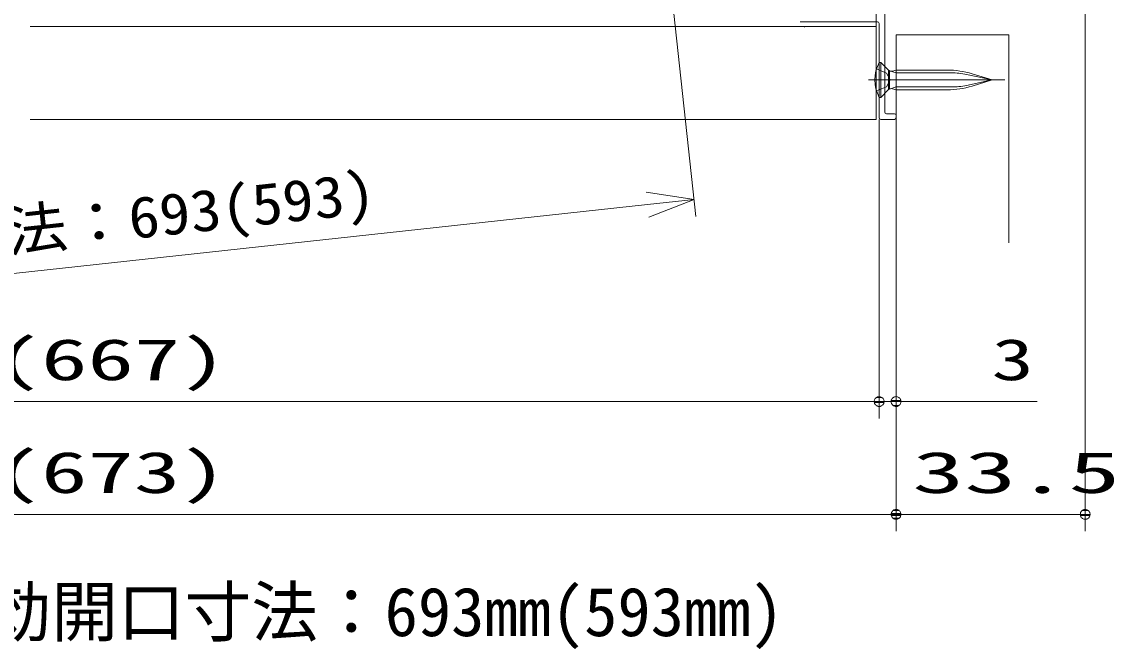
# Model space of a CAD drawing. Units: millimetres on the paper, scale 1:3. Extents: x -305 to 305, y -152 to 152.
# Drawn here: x -170.7 to -106.2, y 9.5 to 46.6 of the extents above; entities that cross this region are included whole.
import ezdxf
from ezdxf.enums import TextEntityAlignment as Align

# ---------------------------------------------------------------- set-up
doc = ezdxf.new("R2010")
doc.units = ezdxf.units.MM
doc.linetypes.add('LONG_CHAIN', pattern=[21, 18, -1, 1, -1])
doc.linetypes.add('LONG_DASHED2', pattern=[13, 12, -1])
doc.layers.add('0-2_0', color=7, linetype='Continuous', lineweight=9)
doc.layers.add('0-3_HV', color=7, linetype='Continuous', lineweight=9)
doc.styles.add('ＭＳ ゴシック', font='')
doc.styles.get('ＭＳ ゴシック').set_extended_font_data('MS Gothic')

# ---------------------------------------------------------------- blocks, each defined once
blk = doc.blocks.new('_OPEN30')
at = {"layer": '0-2_0'}
blk.add_line((0, 0), (-1, 0), dxfattribs=at)
blk.add_lwpolyline([(-1, 0.2679), (0, 0), (-1, -0.2679)], dxfattribs=at)
blk = doc.blocks.new('_DOTSMALL')
at = {"layer": '0-2_0'}
for p, q in [((0.0746, 0.1), (-0.0746, 0.1)), ((0.1223, -0.0248), (-0.1223, -0.0248))]:
    blk.add_line(p, q, dxfattribs=at)
for points in [[(0.125, 0), (0.124, 0.0157), (0.1211, 0.0311), (0.1162, 0.046), (0.1095, 0.0602), (0.1011, 0.0735), (0.0911, 0.0856), (0.0797, 0.0963), (0.067, 0.1055), (0.0532, 0.1131), (0.0386, 0.1189), (0.0234, 0.1228), (0.0078, 0.1248), (-0.0078, 0.1248), (-0.0234, 0.1228), (-0.0386, 0.1189), (-0.0532, 0.1131), (-0.067, 0.1055), (-0.0797, 0.0963), (-0.0911, 0.0856), (-0.1011, 0.0735), (-0.1095, 0.0602), (-0.1162, 0.046), (-0.1211, 0.0311), (-0.124, 0.0157), (-0.125, 0), (0, 0)], [(-0.125, 0), (-0.124, -0.0157), (-0.1211, -0.0311), (-0.1162, -0.046), (-0.1095, -0.0602), (-0.1011, -0.0735), (-0.0911, -0.0856), (-0.0797, -0.0963), (-0.067, -0.1055), (-0.0532, -0.1131), (-0.0386, -0.1189), (-0.0234, -0.1228), (-0.0078, -0.1248), (0.0078, -0.1248), (0.0234, -0.1228), (0.0386, -0.1189), (0.0532, -0.1131), (0.067, -0.1055), (0.0797, -0.0963), (0.0911, -0.0856), (0.1011, -0.0735), (0.1095, -0.0602), (0.1162, -0.046), (0.1211, -0.0311), (0.124, -0.0157), (0.125, 0), (0, 0)]]:
    blk.add_lwpolyline(points, close=True, dxfattribs=at)

msp = doc.modelspace()

# ---------------------------------------------------------------- linework, layer by layer
at = {"layer": '0-3_HV'}
for p, q in [((-120.248, 40.802), (-120.248, 62.468)), ((-107.913, 60.467), (-107.913, 16.467)), ((-133.241, 56.625), (-130.9, 35.074)), ((-119.748, 50.368), (-119.748, 41.235)), ((-120.181, 46.568), (-124.748, 46.568)), ((-120.081, 40.902), (-120.081, 46.468)), ((-120.248, 46.301), (-170.192, 46.301)), ((-124.481, 46.317), (-124.481, 46.261)), ((-112.413, 45.8), (-112.413, 33.518)), ((-119.985, 44.168), (-120.069, 44.168)), ((-120.069, 44.168), (-120.069, 42.101)), ((-119.545, 43.728), (-119.985, 44.168)), ((-119.985, 42.101), (-119.985, 44.168)), ((-119.535, 43.718), (-119.535, 42.551)), ((-119.469, 43.675), (-119.069, 43.551)), ((-119.469, 43.675), (-119.469, 42.595)), ((-119.069, 43.718), (-119.288, 43.659)), ((-119.069, 43.718), (-116.057, 43.718)), ((-119.069, 43.718), (-119.069, 42.551)), ((-115.818, 43.551), (-119.069, 43.551)), ((-113.402, 43.135), (-114.917, 43.457)), ((-113.402, 43.135), (-114.595, 43.5)), ((-119.069, 42.718), (-119.469, 42.595)), ((-119.288, 42.61), (-119.069, 42.551)), ((-115.818, 42.718), (-119.069, 42.718)), ((-113.402, 43.135), (-114.917, 42.813)), ((-113.402, 43.135), (-114.595, 42.77)), ((-119.985, 42.101), (-120.069, 42.101)), ((-119.545, 42.541), (-119.985, 42.101)), ((-119.069, 42.551), (-116.057, 42.551)), ((-120.248, 40.802), (-170.192, 40.802)), ((-120.079, 40.8), (-120.079, 23.133)), ((-119.181, 40.802), (-119.981, 40.802)), ((-119.648, 41.135), (-119.181, 41.135)), ((-119.081, 41.035), (-119.081, 40.902)), ((-133.762, 35.769), (-211.318, 27.344)), ((-119.079, 33.518), (-119.079, 16.467)), ((-119.079, 33.518), (-119.079, 23.133)), ((-120.079, 24.133), (-221.303, 24.133)), ((-119.079, 24.133), (-120.079, 24.133)), ((-119.079, 24.133), (-110.746, 24.133)), ((-119.079, 17.467), (-222.303, 17.467)), ((-107.913, 17.467), (-119.079, 17.467))]:
    msp.add_line(p, q, dxfattribs=at)
at = {"layer": '0-3_HV', "linetype": 'LONG_DASHED2'}
for p, q in [((-119.639, 43.534), (-120.234, 43.785)), ((-119.639, 43.534), (-119.427, 43.135)), ((-119.639, 42.736), (-120.234, 42.485)), ((-119.639, 42.736), (-119.427, 43.135))]:
    msp.add_line(p, q, dxfattribs=at)
at = {"layer": '0-3_HV', "linetype": 'LONG_CHAIN'}
msp.add_line((-120.706, 43.133), (-112.666, 43.133), dxfattribs=at)
at = {"layer": '0-3_HV'}
msp.add_lwpolyline([(-112.413, 45.8), (-119.079, 45.8), (-119.079, 33.518)], dxfattribs=at)
for centre, radius, start, end in [((-120.181, 46.468), 0.1, 0, 90), ((-118.2, 43.135), 2.135, 151.05941, 208.94059), ((-119.357, 43.917), 0.267, 225, 285), ((-116.057, 38.718), 5, 73, 90), ((-115.818, 39.218), 4.333, 78, 90), ((-119.357, 42.353), 0.267, 75, 135), ((-116.057, 47.551), 5, 270, 287), ((-115.818, 47.051), 4.333, 270, 282), ((-119.981, 40.902), 0.1, 180, 270), ((-119.648, 41.235), 0.1, 180, 270), ((-119.181, 41.035), 0.1, 360, 90), ((-119.181, 40.902), 0.1, 270, 0)]:
    msp.add_arc(centre, radius, start, end, dxfattribs=at)

# ---------------------------------------------------------------- block references
for name, p, xscale, yscale, rotation in [('_OPEN30', (-131.008, 36.068), 2.77, 2.77, 6.19935), ('_DOTSMALL', (-119.079, 24.133), 2.32, 2.32, 180), ('_DOTSMALL', (-119.079, 17.467), 2.32, 2.32, 180)]:
    msp.add_blockref(name, p, dxfattribs=dict(at, xscale=xscale, yscale=yscale, rotation=rotation))
at = {"layer": '0-3_HV', "xscale": 2.32, "yscale": 2.32}
for p in [(-120.079, 24.133), (-120.079, 24.133), (-119.079, 17.467), (-107.913, 17.467)]:
    msp.add_blockref('_DOTSMALL', p, dxfattribs=at)

# ---------------------------------------------------------------- texts
at = {"layer": '0-3_HV', "style": 'ＭＳ ゴシック', "width": 1.1}
msp.add_text('有効開口寸法：693(593)', height=2.444, rotation=6.199, dxfattribs=at).set_placement((-189.704, 30.225), align=Align.BOTTOM_LEFT)
at = {"layer": '0-3_HV', "style": 'ＭＳ ゴシック'}
for s, width, p in [('767(667)', 1.65, (-180.517, 24.663)), ('3', 1.5, (-113.439, 24.663)), ('773(673)', 1.65, (-180.517, 17.997)), ('33.5', 1.85, (-118.124, 17.997))]:
    msp.add_text(s, height=2.441, dxfattribs=dict(at, width=width)).set_placement(p, align=Align.BOTTOM_LEFT)
msp.add_text('ドア有効開口寸法：693mm(593mm)', height=2.886, dxfattribs=at).set_placement((-184.702, 9.406), align=Align.BOTTOM_LEFT)

doc.saveas('drawing.dxf')
